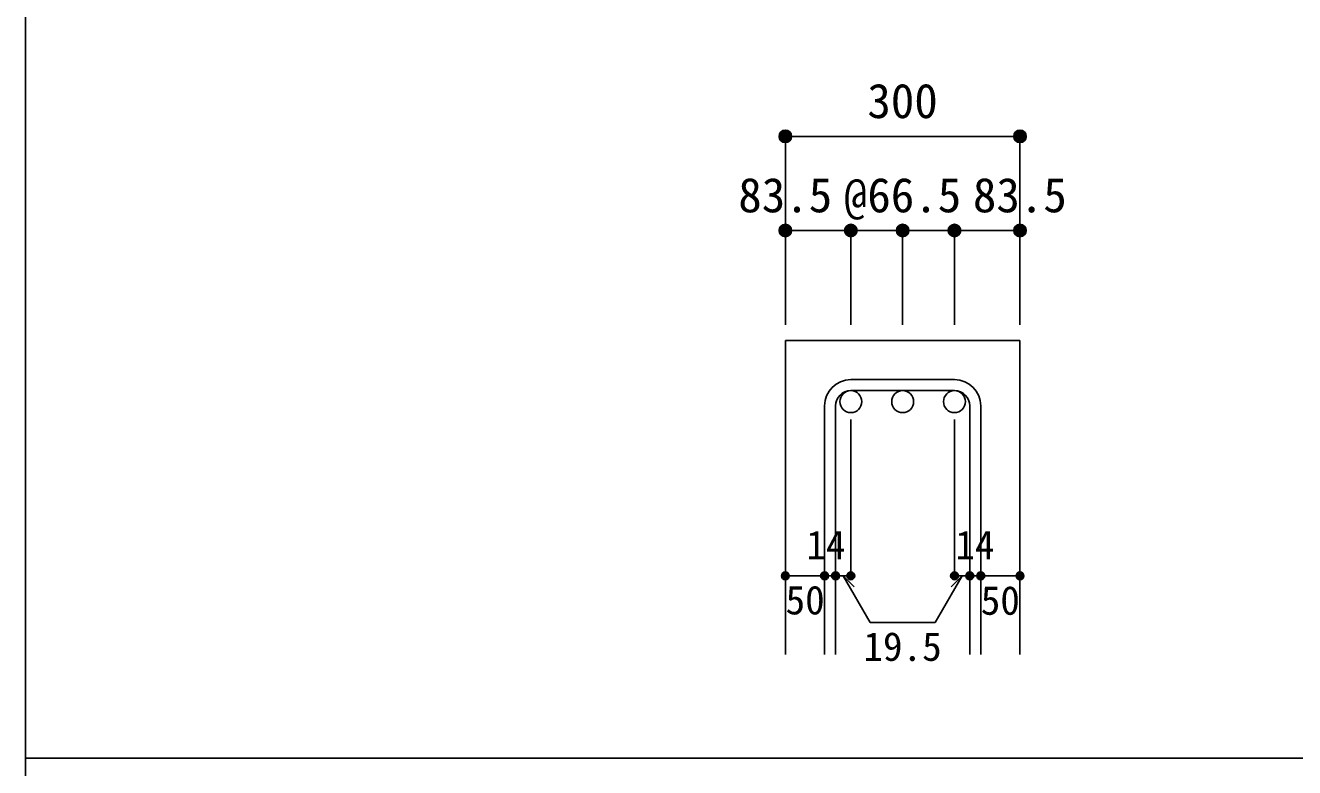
# Model space of a CAD drawing. Units: millimetres at full size, sheet at 1:20. Extents: x -3982 to 3969, y -2797 to 2801.
# Drawn here: x -3982 to -2364, y -10 to 935 of the extents above; entities that cross this region are included whole.
import ezdxf
from ezdxf.enums import TextEntityAlignment as Align

# ---------------------------------------------------------------- set-up
doc = ezdxf.new("R2010")
doc.units = ezdxf.units.MM
doc.header["$LTSCALE"] = 20
doc.header["$PDMODE"] = 32
doc.header["$PDSIZE"] = 10
for name, color, linetype in [('6-1_躯体線', 2, 'Continuous'), ('6-5_梁主筋', 7, 'Continuous'), ('6-6_S.T.P.', 7, 'Continuous'), ('6-D_寸法', 4, 'Continuous'), ('F-0_枠', 6, 'Continuous')]:
    doc.layers.add(name, color=color, linetype=linetype)
doc.styles.add('ＭＳ ゴシック', font='')
doc.styles.get('ＭＳ ゴシック').set_extended_font_data('MS Gothic')

msp = doc.modelspace()

# ---------------------------------------------------------------- linework, layer by layer
at = {"layer": '6-1_躯体線'}
for p, q in [((-3013.37, 534.12), (-3013.37, 134.12)), ((-3013.37, 534.12), (-2714.37, 534.12)), ((-2714.37, 534.12), (-2714.37, 134.12))]:
    msp.add_line(p, q, dxfattribs=at)
at = {"layer": '6-5_梁主筋', "color": 3}
for centre in [(-2929.87, 456.12), (-2863.87, 456.12), (-2797.87, 456.12)]:
    msp.add_circle(centre, 14, dxfattribs=at)
at = {"layer": '6-6_S.T.P.'}
for p, q in [((-2797.87, 484.12), (-2929.87, 484.12)), ((-2797.87, 470.12), (-2929.87, 470.12)), ((-2963.37, 450.62), (-2963.37, 134.12)), ((-2949.37, 450.62), (-2949.37, 134.12)), ((-2778.37, 450.62), (-2778.37, 134.12)), ((-2764.37, 450.62), (-2764.37, 134.12))]:
    msp.add_line(p, q, dxfattribs=at)
for centre, radius, start, end in [((-2929.87, 450.62), 33.5, 90, 180), ((-2929.87, 450.62), 19.5, 90, 180), ((-2797.87, 450.62), 33.5, 0, 90), ((-2797.87, 450.62), 19.5, 0, 90)]:
    msp.add_arc(centre, radius, start, end, dxfattribs=at)
at = {"layer": '6-D_寸法'}
for p, q in [((-3013.37, 794.12), (-3013.37, 674.12)), ((-3013.37, 794.12), (-2714.37, 794.12)), ((-2714.37, 794.12), (-2714.37, 674.12)), ((-3013.37, 674.12), (-2929.87, 674.12)), ((-3013.37, 674.12), (-3013.37, 554.12)), ((-2929.87, 674.12), (-2929.87, 554.12)), ((-2929.87, 674.12), (-2863.87, 674.12)), ((-2863.87, 674.12), (-2863.87, 554.12)), ((-2863.87, 674.12), (-2797.87, 674.12)), ((-2797.87, 674.12), (-2797.87, 554.12)), ((-2797.87, 674.12), (-2714.37, 674.12)), ((-2714.37, 674.12), (-2714.37, 554.12)), ((-2929.87, 234.12), (-2929.87, 433.45)), ((-2797.87, 234.12), (-2797.87, 433.45)), ((-3013.37, 234.12), (-2963.37, 234.12)), ((-2963.37, 234.12), (-2929.87, 234.12)), ((-2939.62, 234.12), (-2925.48, 219.98)), ((-2939.62, 234.12), (-2905.39, 174.85)), ((-2788.12, 234.12), (-2822.34, 174.85)), ((-2788.12, 234.12), (-2802.26, 219.98)), ((-2797.87, 234.12), (-2714.37, 234.12)), ((-2778.37, 234.12), (-2764.37, 234.12)), ((-2905.39, 174.85), (-2822.34, 174.85))]:
    msp.add_line(p, q, dxfattribs=at)
msp.add_lwpolyline([(-2714.37, 794.12), (-2714.37, 674.12), (-2714.37, 554.12)], dxfattribs=at)
for centre, radius in [((-3013.37, 794.12), 8), ((-3013.37, 794.12), 7.2), ((-3013.37, 794.12), 6.4), ((-3013.37, 794.12), 5.6), ((-3013.37, 794.12), 4.8), ((-3013.37, 794.12), 4), ((-3013.37, 794.12), 3.2), ((-3013.37, 794.12), 2.4), ((-3013.37, 794.12), 1.6), ((-3013.37, 794.12), 0.8), ((-2714.37, 794.12), 8), ((-2714.37, 794.12), 7.2), ((-2714.37, 794.12), 6.4), ((-2714.37, 794.12), 5.6), ((-2714.37, 794.12), 4.8), ((-2714.37, 794.12), 4), ((-2714.37, 794.12), 3.2), ((-2714.37, 794.12), 2.4), ((-2714.37, 794.12), 1.6), ((-2714.37, 794.12), 0.8), ((-3013.37, 674.12), 8), ((-3013.37, 674.12), 7.2), ((-3013.37, 674.12), 6.4), ((-3013.37, 674.12), 5.6), ((-2929.87, 674.12), 8), ((-2929.87, 674.12), 7.2), ((-2929.87, 674.12), 6.4), ((-2929.87, 674.12), 5.6), ((-2863.87, 674.12), 8), ((-2863.87, 674.12), 7.2), ((-2863.87, 674.12), 6.4), ((-2863.87, 674.12), 5.6), ((-2797.87, 674.12), 8), ((-2797.87, 674.12), 7.2), ((-2797.87, 674.12), 6.4), ((-2797.87, 674.12), 5.6), ((-2714.37, 674.12), 8), ((-2714.37, 674.12), 7.2), ((-2714.37, 674.12), 6.4), ((-2714.37, 674.12), 5.6), ((-3013.37, 674.12), 4.8), ((-3013.37, 674.12), 4), ((-3013.37, 674.12), 3.2), ((-3013.37, 674.12), 2.4), ((-3013.37, 674.12), 1.6), ((-3013.37, 674.12), 0.8), ((-2929.87, 674.12), 4.8), ((-2929.87, 674.12), 4), ((-2929.87, 674.12), 3.2), ((-2929.87, 674.12), 2.4), ((-2929.87, 674.12), 1.6), ((-2929.87, 674.12), 0.8), ((-2863.87, 674.12), 4.8), ((-2863.87, 674.12), 4), ((-2863.87, 674.12), 3.2), ((-2863.87, 674.12), 2.4), ((-2863.87, 674.12), 1.6), ((-2863.87, 674.12), 0.8), ((-2797.87, 674.12), 4.8), ((-2797.87, 674.12), 4), ((-2797.87, 674.12), 3.2), ((-2797.87, 674.12), 2.4), ((-2797.87, 674.12), 1.6), ((-2797.87, 674.12), 0.8), ((-2714.37, 674.12), 4.8), ((-2714.37, 674.12), 4), ((-2714.37, 674.12), 3.2), ((-2714.37, 674.12), 2.4), ((-2714.37, 674.12), 1.6), ((-2714.37, 674.12), 0.8), ((-3013.37, 234.12), 4), ((-3013.37, 234.12), 3.6), ((-3013.37, 234.12), 3.2), ((-3013.37, 234.12), 2.8), ((-3013.37, 234.12), 2.4), ((-3013.37, 234.12), 2), ((-3013.37, 234.12), 1.6), ((-3013.37, 234.12), 1.2), ((-3013.37, 234.12), 0.8), ((-3013.37, 234.12), 0.4), ((-2963.37, 234.12), 4), ((-2963.37, 234.12), 3.6), ((-2963.37, 234.12), 3.2), ((-2963.37, 234.12), 2.8), ((-2963.37, 234.12), 2.4), ((-2963.37, 234.12), 2), ((-2963.37, 234.12), 1.6), ((-2963.37, 234.12), 1.2), ((-2963.37, 234.12), 0.8), ((-2963.37, 234.12), 0.4), ((-2949.37, 234.12), 4), ((-2949.37, 234.12), 3.6), ((-2949.37, 234.12), 3.2), ((-2949.37, 234.12), 2.8), ((-2949.37, 234.12), 2.4), ((-2949.37, 234.12), 2), ((-2949.37, 234.12), 1.6), ((-2949.37, 234.12), 1.2), ((-2949.37, 234.12), 0.8), ((-2949.37, 234.12), 0.4), ((-2929.87, 234.12), 4), ((-2929.87, 234.12), 3.6), ((-2929.87, 234.12), 3.2), ((-2929.87, 234.12), 2.8), ((-2929.87, 234.12), 2.4), ((-2929.87, 234.12), 2), ((-2929.87, 234.12), 1.6), ((-2929.87, 234.12), 1.2), ((-2929.87, 234.12), 0.8), ((-2929.87, 234.12), 0.4), ((-2797.87, 234.12), 4), ((-2797.87, 234.12), 3.6), ((-2797.87, 234.12), 3.2), ((-2797.87, 234.12), 2.8), ((-2797.87, 234.12), 2.4), ((-2797.87, 234.12), 2), ((-2797.87, 234.12), 1.6), ((-2797.87, 234.12), 1.2), ((-2797.87, 234.12), 0.8), ((-2797.87, 234.12), 0.4), ((-2778.37, 234.12), 4), ((-2778.37, 234.12), 3.6), ((-2778.37, 234.12), 3.2), ((-2778.37, 234.12), 2.8), ((-2778.37, 234.12), 2.4), ((-2778.37, 234.12), 2), ((-2778.37, 234.12), 1.6), ((-2778.37, 234.12), 1.2), ((-2778.37, 234.12), 0.8), ((-2778.37, 234.12), 0.4), ((-2764.37, 234.12), 4), ((-2764.37, 234.12), 3.6), ((-2764.37, 234.12), 3.2), ((-2764.37, 234.12), 2.8), ((-2764.37, 234.12), 2.4), ((-2764.37, 234.12), 2), ((-2764.37, 234.12), 1.6), ((-2764.37, 234.12), 1.2), ((-2764.37, 234.12), 0.8), ((-2764.37, 234.12), 0.4), ((-2714.37, 234.12), 4), ((-2714.37, 234.12), 3.6), ((-2714.37, 234.12), 3.2), ((-2714.37, 234.12), 2.8), ((-2714.37, 234.12), 2.4), ((-2714.37, 234.12), 2), ((-2714.37, 234.12), 1.6), ((-2714.37, 234.12), 1.2), ((-2714.37, 234.12), 0.8), ((-2714.37, 234.12), 0.4)]:
    msp.add_circle(centre, radius, dxfattribs=at)
at = {"layer": '6-D_寸法', "color": 7}
for p in [(-3013.37, 794.12), (-2714.37, 794.12), (-3013.37, 674.12), (-2929.87, 674.12), (-2863.87, 674.12), (-2797.87, 674.12), (-2714.37, 674.12), (-3013.37, 234.12), (-2963.37, 234.12), (-2949.37, 234.12), (-2929.87, 234.12), (-2797.87, 234.12), (-2778.37, 234.12), (-2764.37, 234.12), (-2714.37, 234.12)]:
    msp.add_point(p, dxfattribs=at)
at = {"layer": 'F-0_枠'}
msp.add_line((-3981.92, 2800.77), (-3981.92, -2796.83), dxfattribs=at)
at = {"layer": 'F-0_枠', "color": 2}
msp.add_line((2482.4, 1.97), (-3981.92, 1.97), dxfattribs=at)

# ---------------------------------------------------------------- texts
at = {"layer": '6-D_寸法', "style": 'ＭＳ ゴシック'}
for s, height, p in [('300', 43.99, (-2908.87, 804.12)), ('83.5', 43.99, (-3073.37, 684.12)), ('@66.5', 43.99, (-2938.87, 684.12)), ('83.5', 43.99, (-2774.37, 684.12)), ('14', 36.66, (-2986.68, 244.2)), ('14', 36.66, (-2796.76, 244.12)), ('50', 36.66, (-3013.11, 174.03)), ('50', 36.66, (-2764.37, 173.57)), ('19.5', 36.66, (-2913.87, 114.85))]:
    msp.add_text(s, height=height, dxfattribs=at).set_placement(p, align=Align.BOTTOM_LEFT)

doc.saveas('drawing.dxf')
